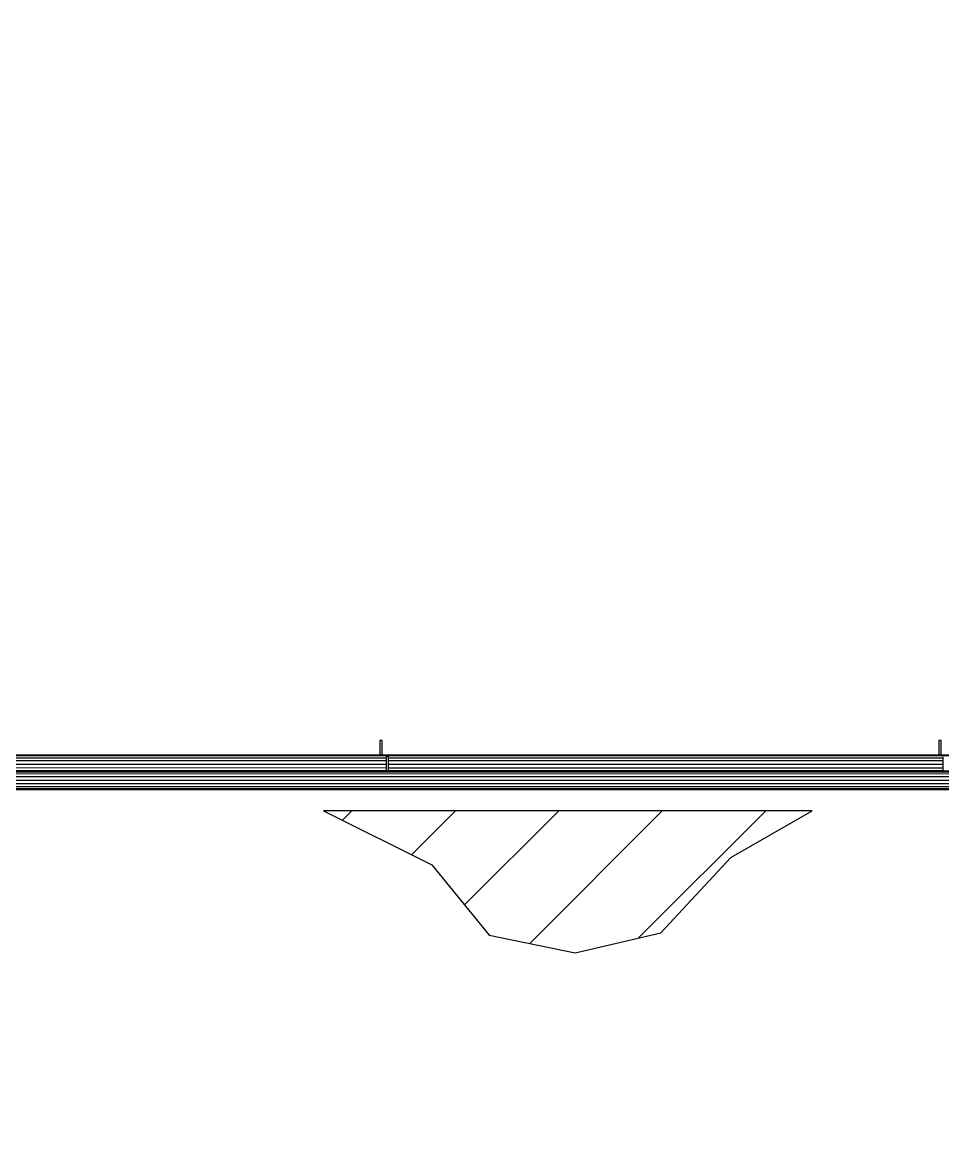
# Model space of a CAD drawing. Header units: metres. Extents: x 0 to 63075, y 0 to 44550.
# Drawn here: x 53271.5 to 53640.1, y 40020.3 to 40463.6 of the extents above; entities that cross this region are included whole.
import ezdxf

# ---------------------------------------------------------------- set-up
doc = ezdxf.new("R2010")
doc.units = ezdxf.units.M
doc.header["$LTSCALE"] = 75
for name, color, linetype in [('GSB', 7, 'Continuous'), ('ML6', 1, 'Continuous'), ('SDM', 7, 'Continuous'), ('SL1', 8, 'Continuous')]:
    doc.layers.add(name, color=color, linetype=linetype)
doc.styles.add('ROMANS', font='ROMANS.SHX')
doc.dimstyles.new('75___1-75', dxfattribs={"dimscale": 75, "dimtxt": 2.5, "dimasz": 2, "dimexe": 1.5, "dimexo": 1, "dimgap": 0.5, "dimtad": 1, "dimdec": 0, "dimzin": 12, "dimtxsty": 'ROMANS', "dimcen": 0, "dimclrd": 256, "dimclre": 256, "dimclrt": 3, "dimazin": 3, "dimtfac": 1, "dimtdec": 0, "dimtmove": 0, "dimatfit": 0, "dimfxl": 1, "dimlwd": -1, "dimlwe": -1, "dimarcsym": 0})

# ---------------------------------------------------------------- blocks, each defined once
blk = doc.blocks.new('A$C6bae614f')
at = {"layer": 'SL1'}
h = blk.add_hatch(dxfattribs=at)
h.set_pattern_fill('_USER', color=256, scale=195, angle=44.9981, style=0, pattern_type=0)
h.set_pattern_definition([(44.99813, (326091.56, -18363.04), (-137.8813, 137.89033), [])])
h.paths.add_polyline_path([(371014.1, 42168.9), (369710.8, 42168.9), (370000.1, 42024.6), (370152.6, 41837.5), (370382, 41790.5), (370610.4, 41843.7), (370796.7, 42044)])
for p, q in [((369861.5, 42356.9), (369861.5, 42317.8)), ((369867.8, 42356.9), (369861.5, 42356.9)), ((369867.8, 42317.8), (369867.8, 42356.9)), ((371351, 42356.8), (371351, 42317.7)), ((371357.3, 42356.8), (371351, 42356.8)), ((371357.3, 42317.7), (371357.3, 42356.8)), ((373156.2, 42315.8), (366579.5, 42316)), ((373146.8, 42317.7), (366588.8, 42317.9)), ((368399.7, 42310.7), (369877.7, 42310.6)), ((369877.7, 42313.4), (369877.7, 42274.3)), ((369884.1, 42313.4), (369877.7, 42313.4)), ((369884.1, 42274.3), (369884.1, 42313.4)), ((369884.1, 42310.6), (371362.1, 42310.6)), ((371362.1, 42313.3), (371362.1, 42274.2)), ((368399.7, 42302.8), (369877.7, 42302.7)), ((368399.7, 42293.4), (369877.7, 42293.4)), ((368399.7, 42284.1), (369877.7, 42284)), ((368399.7, 42276.2), (369877.7, 42276.1)), ((369884.1, 42302.7), (371362.1, 42302.7)), ((369884.1, 42293.4), (371362.1, 42293.3)), ((369884.1, 42284), (371362.1, 42284)), ((369884.1, 42276.1), (371362.1, 42276.1)), ((373075.3, 42274.2), (366628.1, 42274.4)), ((373084.7, 42272.3), (366628.1, 42272.5)), ((373092.6, 42267), (366628.1, 42267.2)), ((373097.9, 42259.1), (366628.1, 42259.3)), ((373099.7, 42249.8), (366628.1, 42250)), ((373097.9, 42240.4), (366628.1, 42240.7)), ((373092.6, 42232.5), (366628.1, 42232.7)), ((373084.7, 42227.2), (366628.1, 42227.5)), ((366628.1, 42225.6), (373075.3, 42225.4))]:
    blk.add_line(p, q, dxfattribs=at)
blk.add_lwpolyline([(371014.1, 42168.9), (369710.8, 42168.9), (370000.1, 42024.6), (370152.6, 41837.5), (370382, 41790.5), (370610.4, 41843.7), (370796.7, 42044)], close=True, dxfattribs=at)
blk = doc.blocks.new('zw$15D4')
at = {"layer": 'ML6', "xscale": 0.2502808837766805, "yscale": 0.2502808837766805, "zscale": 0.2502808837766805}
blk.add_blockref('A$C6bae614f', (-85544.74, -3177.34), dxfattribs=at)

msp = doc.modelspace()

# ---------------------------------------------------------------- block references
at = {"layer": 'GSB', "xscale": 0.6000000000000068, "yscale": 0.6000000000000068, "zscale": 0.6000000000000068}
msp.add_blockref('zw$15D4', (49200, 35721.63), dxfattribs=at)

# ---------------------------------------------------------------- leaders
at = {"layer": 'SDM'}
msp.add_leader([(52766.71, 37891.88), (59453.13, 42438.72), (62243.43, 42438.72)], dimstyle='75___1-75', override={"dimtad": 0}, dxfattribs=at)

doc.saveas('drawing.dxf')
